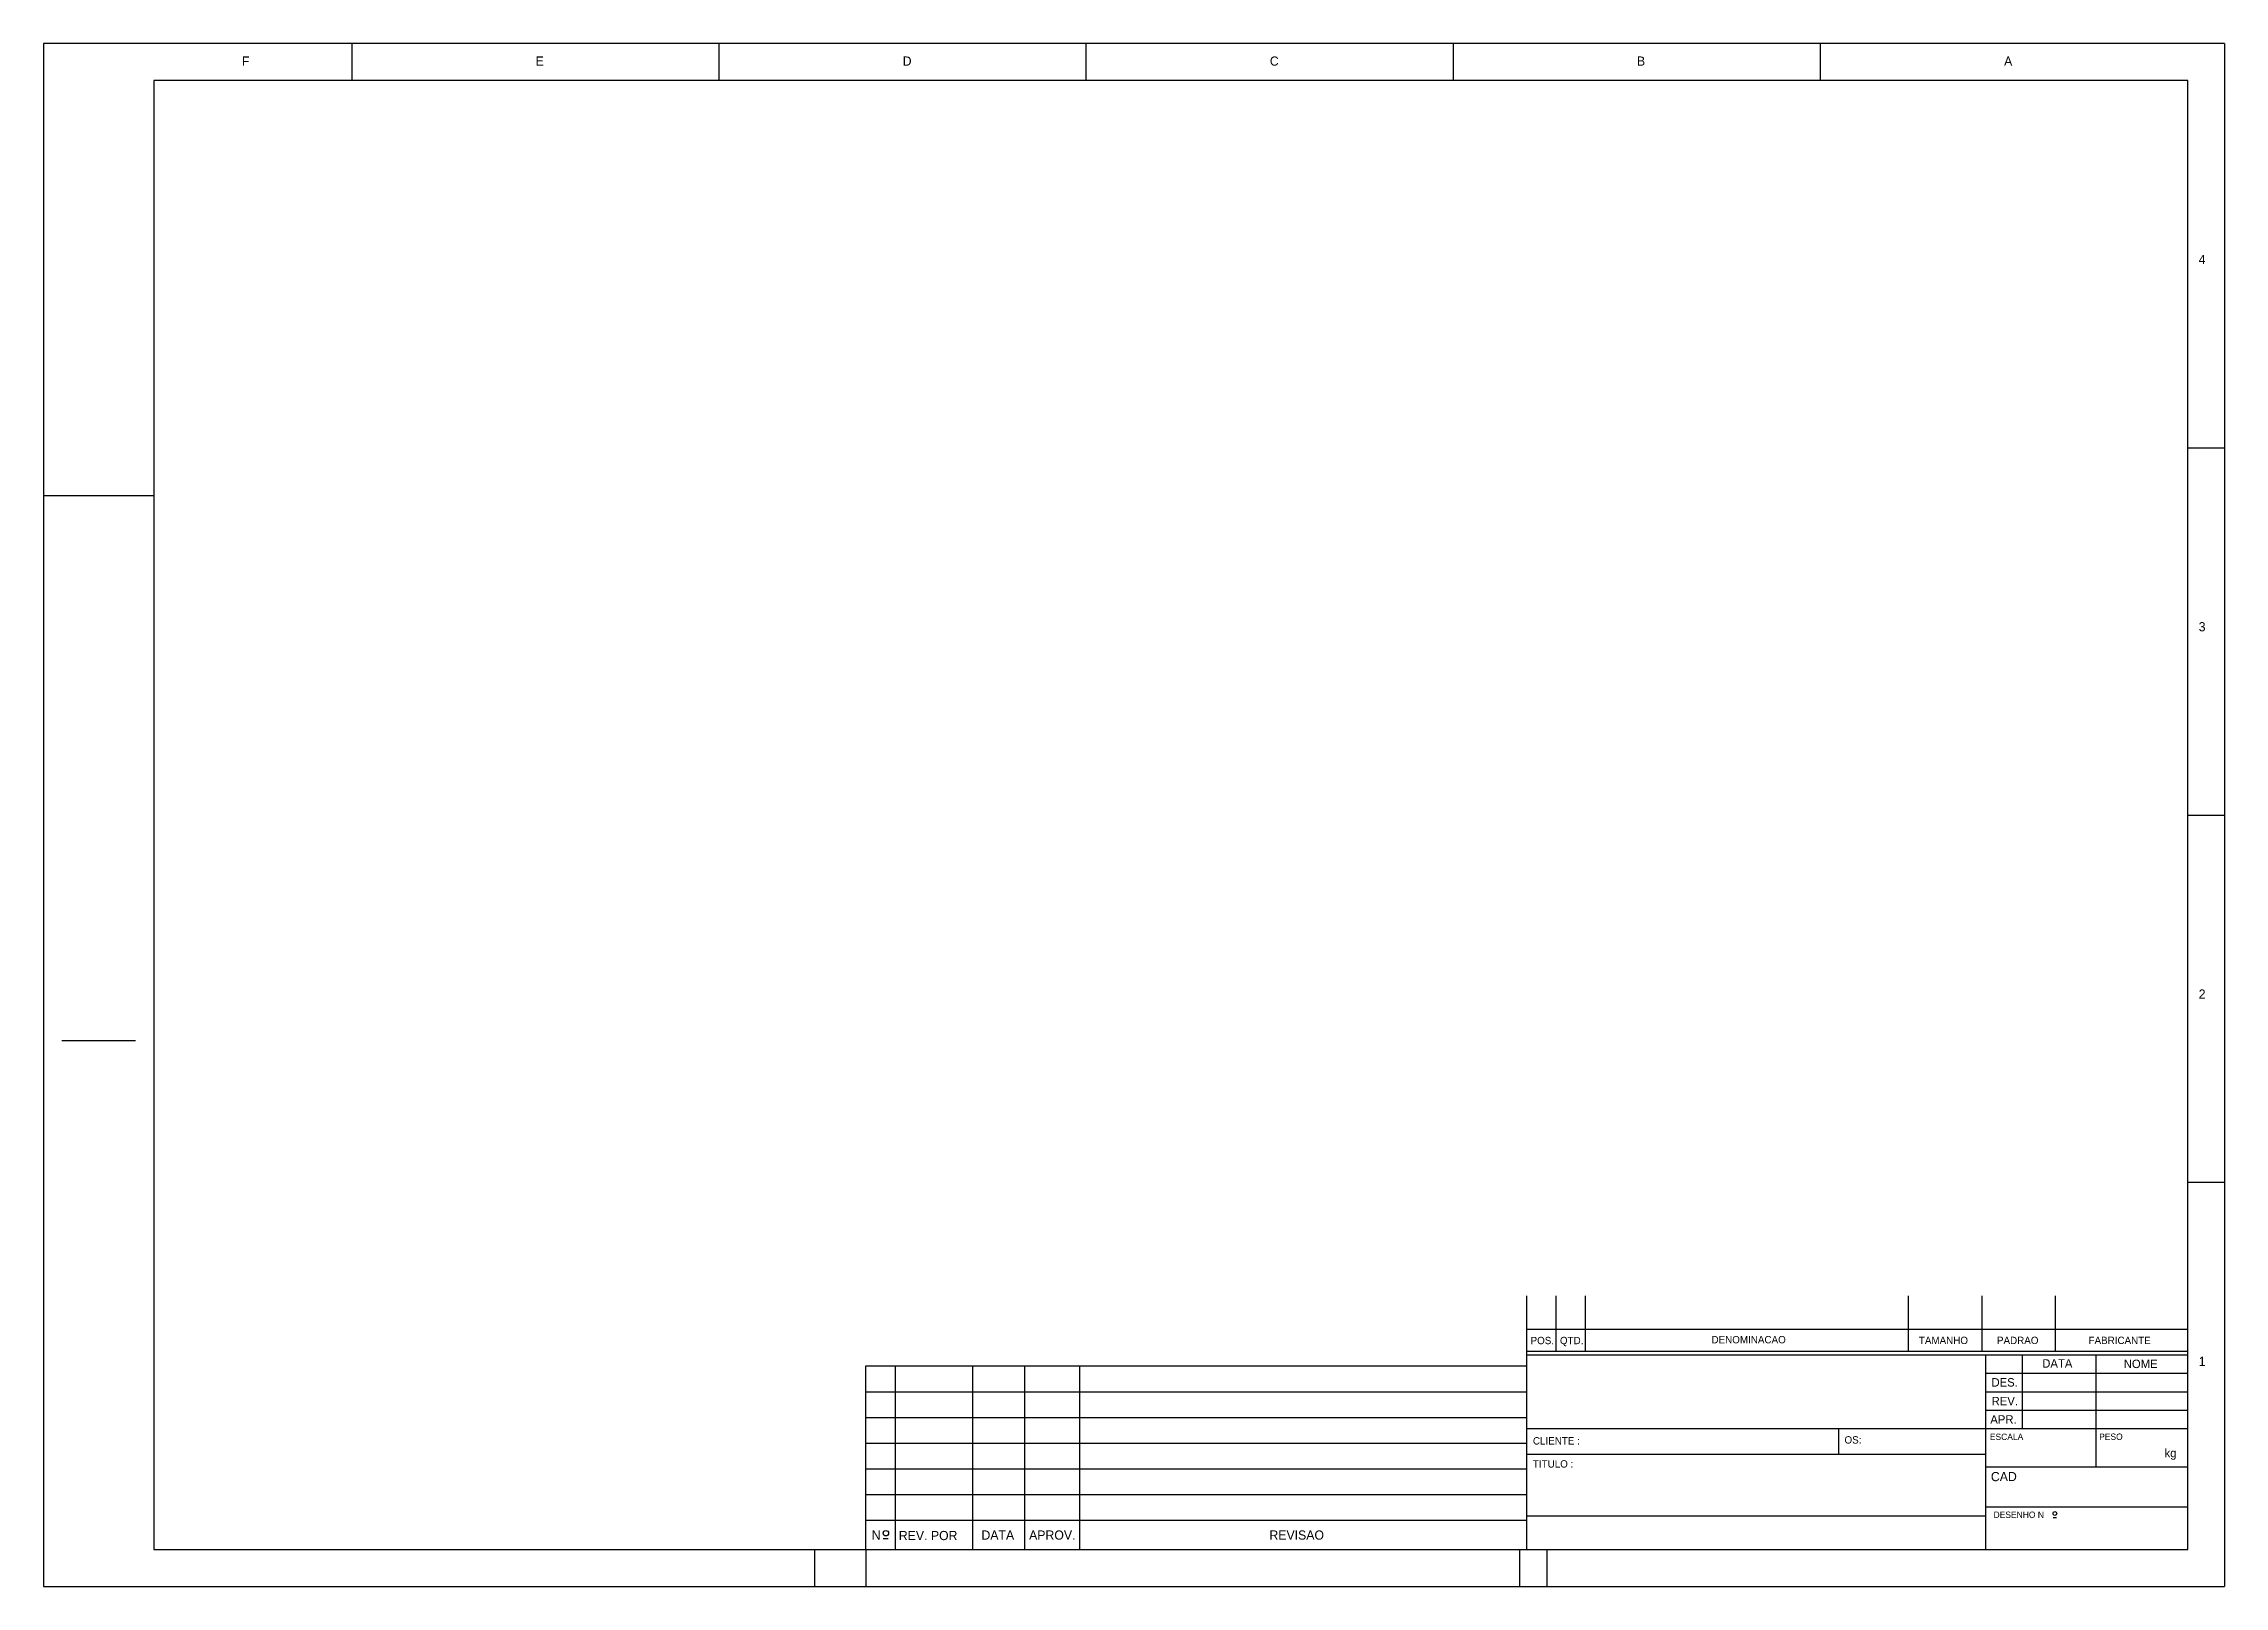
# Model space of a CAD drawing. Extents: x 0 to 594, y 0 to 420.
import ezdxf

# ---------------------------------------------------------------- set-up
doc = ezdxf.new("R2010")
doc.units = 0
doc.linetypes.add('KWCA', pattern=[0])
doc.layers.add('TUPY', color=3, linetype='CONTINUOUS')

msp = doc.modelspace()

# ---------------------------------------------------------------- linework, layer by layer
at = {"layer": 'TUPY', "color": 0}
for p, q in [((594, 420), (0, 420)), ((0, 420), (0, 0)), ((84, 410), (84, 420)), ((184, 410), (184, 420)), ((284, 410), (284, 420)), ((384, 410), (384, 420)), ((484, 410), (484, 420)), ((594, 420), (594, 0)), ((584, 410), (30, 410)), ((30, 410), (30, 10)), ((584, 10), (584, 410)), ((584, 310), (594, 310)), ((584, 210), (594, 210)), ((25, 148.5), (5, 148.5)), ((584, 110), (594, 110)), ((404, 10), (404, 79.06)), ((412, 64), (412, 79.06)), ((420, 64), (420, 79.06)), ((508, 64), (508, 79.06)), ((528, 64), (528, 79.06)), ((548, 64), (548, 79.06)), ((404, 70), (584, 70)), ((224, 60), (404, 60)), ((224, 10), (224, 60)), ((232, 10), (232, 60)), ((253.14, 10), (253.14, 60)), ((267.25, 10), (267.25, 60)), ((282.25, 10), (282.25, 60)), ((404, 64), (584, 64)), ((404, 63), (584, 63)), ((529, 10), (529, 63)), ((539, 43), (539, 63)), ((559, 63), (559, 32.5)), ((529, 58), (584, 58)), ((224, 53), (404, 53)), ((529, 53), (584, 53)), ((529, 48), (584, 48)), ((224, 46), (404, 46)), ((404, 43), (584, 43)), ((489, 36), (489, 43)), ((224, 39), (404, 39)), ((404, 36), (529, 36)), ((224, 32), (404, 32)), ((529, 32.5), (584, 32.5)), ((224, 25), (404, 25)), ((224, 18), (404, 18)), ((404, 19.17), (529, 19.17)), ((529, 21.63), (584, 21.63)), ((547.35, 18.72), (548.28, 18.72)), ((228.64, 13.06), (230.04, 13.06)), ((30, 10), (584, 10)), ((404, 10), (584, 10)), ((0, 0), (594, 0))]:
    msp.add_line(p, q, dxfattribs=at)
at = {"layer": 'TUPY', "color": 0, "linetype": 'KWCA'}
for p, q in [((0, 297), (30, 297)), ((210, 10), (210, 0)), ((223.96, 10), (223.96, 0)), ((402, 10), (402, 0)), ((409.46, 10), (409.46, 0))]:
    msp.add_line(p, q, dxfattribs=at)
at = {"layer": 'TUPY', "color": 0}
for centre, radius in [((547.84, 19.84), 0.508), ((229.41, 14.46), 0.741)]:
    msp.add_circle(centre, radius, dxfattribs=at)

# ---------------------------------------------------------------- texts
for s, height, p in [('F', 2.5, (54, 414)), ('E', 2.5, (134, 414)), ('D', 2.5, (234, 414)), ('C', 2.5, (334, 414)), ('B', 2.5, (434, 414)), ('A', 2.5, (534, 414)), ('4', 2.5, (587, 360)), ('3', 2.5, (587, 260)), ('2', 2.5, (587, 160)), ('POS.', 2, (405.02, 65.93)), ('QTD.', 2, (413.02, 65.93)), ('DENOMINACAO', 2, (454.31, 66.16)), ('TAMANHO', 2, (510.79, 65.97)), ('PADRAO', 2, (532.06, 65.97)), ('FABRICANTE', 2, (557, 65.97)), ('DATA', 2.3, (544.39, 59.54)), ('NOME', 2.3, (566.59, 59.43)), ('1', 2.5, (587, 60)), ('DES.', 2.3, (530.56, 54.39)), ('REV.', 2.3, (530.6, 49.29)), ('APR.', 2.3, (530.24, 44.3)), ('ESCALA', 1.725, (530.12, 39.85)), ('PESO', 1.725, (559.89, 39.88)), ('CLIENTE :', 2, (405.66, 38.62)), ('OS:', 2, (490.53, 38.88)), ('kg', 2.3, (577.71, 35.15)), ('TITULO :', 2, (405.66, 32.34)), ('CAD', 2.5, (530.4, 28.64)), ('DESENHO N', 1.725, (531.13, 18.64)), ('N', 2.5, (225.56, 12.72)), ('REV. POR', 2.5, (232.94, 12.59)), ('DATA', 2.5, (255.45, 12.72)), ('APROV.', 2.5, (268.43, 12.72)), ('REVISAO', 2.5, (333.89, 12.72))]:
    msp.add_text(s, height=height, dxfattribs=at).set_placement(p)

doc.saveas('drawing.dxf')
